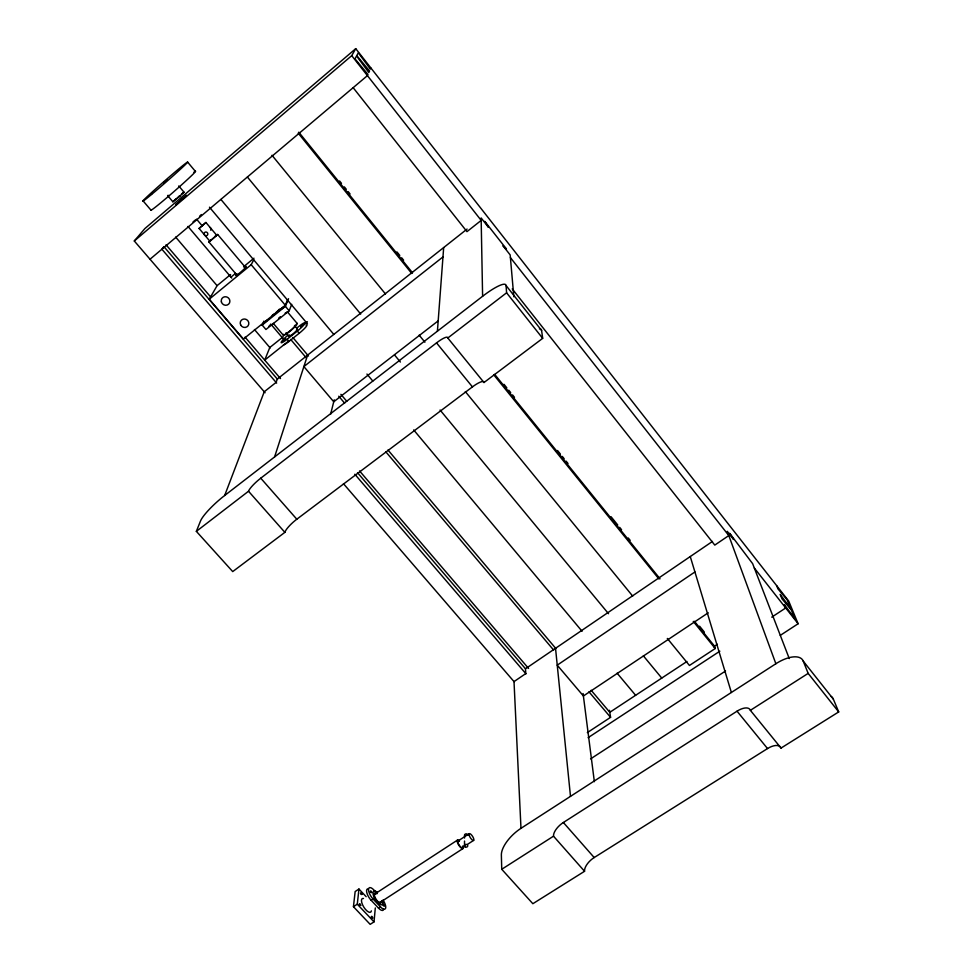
<?xml version="1.0" encoding="UTF-8"?>
<svg xmlns="http://www.w3.org/2000/svg" width="973" height="973" viewBox="0 0 973 973"><rect width="100%" height="100%" fill="white"/><g stroke="black" fill="none" stroke-linecap="round" stroke-linejoin="round"><path stroke-width="1.46" d="M464.486 845.573L464.535 841.061M464.559 838.045L464.583 835.029M437.412 331.185L443.676 247.568M366.164 896.692L358.952 889.042L355.157 891.536L353.442 906.702L370.166 924.35L374.021 921.869L375.31 907.931M374.021 921.869L357.286 904.185L358.952 889.042M330.577 414.364L334.226 399.806M215.191 236.111L217.648 234.457L208.94 242.022L237.193 275.42M274.581 456.945L307.602 355.109M208.94 242.022L210.849 239.893M224.666 495.5L482.608 296.279A29.64 5.862 -39.4 0 1 506.069 285.563L541.596 330.455L542.679 338.349L483.982 382.523A14.68 3.418 -39.5 0 0 472.44 386.889L296.814 519.217A13.975 3.174 -41.3 0 0 284.87 532.353L232.717 571.589L196.351 531.355L200.499 521.042A27.524 5.242 -41.6 0 1 224.666 495.5L264.242 391.766L276.089 382.401L277.317 379.056L467.089 229.056M263.926 321.102L262.187 325.079L265.945 329.494L289.163 310.813L291.705 304.354M262.187 325.079L285.405 306.361L288.531 298.675M230.601 274.544L217.088 285.673L209.268 299.197L243.408 339.054L285.32 305.254L287.509 299.854M370.895 68.001L370.397 69.107L358.307 52.81L356.763 55.607L369.533 70.98L368.84 72.513L356.568 55.972L354.987 58.854L367.952 74.447L367.417 75.626L150.024 259.232M209.268 299.197L251.192 264.705L253.807 259.73M265.106 392.764L134.298 240.988L351.727 55.656L355.741 48.65L788.677 600.998L798.115 623.754L780.285 635.369M268.682 326.466L270.786 324.775L270.129 325.128M216.736 235.308L209.9 241.243L199.064 228.424L205.911 222.464L216.736 235.308L215.909 235.709M163.379 247.264L161.883 249.222L276.66 383.07M178.764 185.952L184.006 192.168L179.604 196.364L172.89 201.8L167.636 195.597L168.22 195.281M172.89 201.8L175.918 198.82M134.298 240.988L144.88 228.558L355.741 48.65M287.181 311.774L286.451 312.491M285.636 312.722L285.211 313.306L286.159 312.722M177.05 198.127L180.114 195.549L178.546 196.777M201.35 214.559L199.526 216.347M211.044 239.845L209.9 241.243M195.5 219.898L193.031 221.917M230.966 277.147L235.563 273.352M243.615 266.724L253.965 258.198M181.464 194.028L184.006 192.168M283.289 336.719L269.801 347.507L264.705 360.107L288.312 341.292M296.826 328.071L299.052 326.296A9.085 1.301 -40.7 0 1 305.084 323.194A9.085 1.301 -40.7 0 1 297.312 331.1L287.096 339.261A9.049 1.289 -40.7 0 1 281.136 342.411A9.049 1.289 -40.7 0 1 288.105 335.053M305.157 323.486L307.383 321.722M283.471 344.953A9.049 1.301 -40.7 0 0 288.957 341.45L299.173 333.301A9.073 1.314 -40.7 0 0 305.838 327.013A9.073 1.314 -40.7 0 0 306.009 325.055M442.97 256.933L303.88 366.59L333.739 401.776L437.972 321.029M196.351 531.355L248.516 491.243A14.108 2.761 -41.3 0 1 260.752 478.193L436.536 342.885A14.814 2.98 -39.8 0 1 447.799 338.008L506.592 292.8L506.069 285.563M831.222 696.437A27.074 13.281 -35.9 0 1 833.362 699.173L838.702 711.92L781.039 748.079A13.525 6.738 -37 0 0 767.527 748.565L594.187 857.554A12.917 6.3 -41.5 0 0 584.554 871.285L532.851 903.71L501.74 869.278L501.363 855.072A25.468 11.457 -42.2 0 1 520.981 828.327L514.012 681.599L525.773 673.596L525.481 668.767L712.467 541.426M694.929 571.954L557.237 665.155L583.399 695.987L708.259 612.795M686.926 661.506L609.791 712.309L591.146 690.271M713.635 646.729L717.381 644.26M587.327 732.608L610.57 717.332L609.475 710.29M694.442 621.333L714.51 646.145L715.228 648.517L689.443 665.471L667.32 638.434M588.106 737.668L719.838 651.205M771.735 617.15L785.71 607.979L784.311 604.537L795.075 619.059L791.268 609.864L782.012 598.869L780.188 594.394L790.806 608.733L787.108 599.782L777.95 588.884L776.612 585.6M353.442 906.702L357.286 904.185M374.617 894.138L457.59 840.015M458.003 841L469.205 833.691M368.39 888.836A7.954 3.101 57.9 0 0 366.797 892.582A7.954 3.101 57.9 0 0 371.127 900.268L373.048 899.016L380.407 906.836A7.954 3.077 58 0 0 385.576 908.32A7.954 3.077 58 0 0 383.058 900.11M590.562 758.904L725.53 671.017M462.455 847.641L464.948 846.011M467.441 844.394L473.681 840.344M379.713 902.652L462.88 848.614M371.127 900.268L378.485 908.089L380.407 906.836M520.981 828.327L775.87 663.744A27.305 12.661 -36.3 0 1 803.224 661.093L833.362 699.173M501.74 869.278L553.503 836.184A13.026 6.008 -41.4 0 1 563.367 822.501L737.035 711.19A13.646 6.434 -37.3 0 1 750.365 710.339L808.162 673.389L803.224 661.093M199.1 228.485L205.911 222.464M376.04 892.253L373.973 890.052A7.954 3.101 57.9 0 0 368.524 889.2A7.954 3.101 57.9 0 0 373.048 899.016M248.516 491.243L284.87 532.353M553.503 836.184L584.554 871.285M260.752 478.193L296.814 519.217M563.367 822.501L594.187 857.554M343.469 483.703L514.097 681.708M354.817 474.228L525.992 673.839M166.03 244.795L210.484 296.741M245.05 337.144L280.516 378.582M359.572 470.956L528.57 668.427M163.878 246.619L277.487 379.251M357.505 472.671L525.444 668.731M175.663 237.084L217.028 285.6M254.452 329.506L270.202 347.993M143.14 200.973L151.046 210.229M292.8 337.461L308.502 356.033M340.878 394.333L346.777 401.29M387.996 450.037L555.814 648.48M285.916 332.973L288.835 336.427M290.672 339.407L306.373 357.955M338.75 396.206L344.637 403.163M385.855 451.849L553.649 650.086M588.981 691.827L610.57 717.332M287.096 339.261L288.957 341.45M273.231 323.316L283.435 335.369M187.971 226.429L231.781 278.096M270.725 324.021L284.359 340.1M217.648 234.457L245.853 267.903M294.478 325.578L297.397 329.044M297.312 331.1L299.173 333.301M196.558 219.168L202.408 226.077M209.463 207.188L307.456 323.827M251.192 264.705L285.32 305.254M285.405 306.361L289.163 310.813M287.862 312.394L297.106 323.377M220.944 199.477L333.861 334.493M366.955 374.058L372.805 381.039M413.683 429.932L582.085 631.282M617.125 673.182L635.624 695.294M187.546 162.005L195.354 171.333M247.434 177.086L360.691 314.048M394.576 355.011L400.389 362.041M440.076 410.034L608.514 613.708M643.36 655.838L661.762 678.084M271.99 155.279L385.49 293.992M419.156 335.138L424.921 342.192M465.325 391.572L632.693 596.108M436.536 342.885L472.44 386.889M737.035 711.19L767.527 748.565M447.799 338.008L483.982 382.523M750.365 710.339L781.039 748.079M298.2 133.143L411.761 273.486M493.822 374.909L658.916 578.935M693.275 621.394L715.228 648.517M339.577 180.978L341.487 183.338M344.357 186.889L346.266 189.249M348.176 191.62L350.085 193.98M396.923 251.91L399.794 255.449M401.703 257.821L403.613 260.18M503.99 384.311L506.848 387.85M508.77 390.222L510.679 392.581M512.589 394.941L514.498 397.312M557.517 450.511L560.387 454.05M562.297 456.422L564.206 458.782M566.116 461.141L568.025 463.513M611.044 516.712L617.733 524.982M619.643 527.342L621.565 529.713M628.254 537.984L630.163 540.343M699.575 626.186L704.318 632.061M298.772 132.182L412.503 272.793M494.698 374.398L660.035 578.801M353.15 87.667L466.967 231.647L481.185 220.409L351.727 55.656M512.224 288.884L714.778 545.099L728.813 535.564L510.411 257.602M506.592 292.8L542.679 338.349M808.162 673.389L838.702 711.92M754.33 568.037L798.115 623.754M789.261 658.575L752.64 563.659L729.677 533.313L733.642 539.468L727.257 531.343L775.87 663.744M690.258 556.544L731.368 692.472M583.082 693.542L594.357 781.684M555.534 648.286L570.494 796.364M513.829 296.789L510.168 254.914L502.956 245.731L506.459 249.015L484.761 221.37L488.446 227.244L481.136 217.952L482.608 296.279M296.534 329.251A5.656 0.803 -40.7 0 1 296.047 331.088A5.656 0.803 -40.7 0 1 290.197 335.94A5.656 0.803 -40.7 0 1 289.699 334.943M209.803 227.414A1.897 1.812 48.5 0 1 210.752 230.248M279.506 309.098A6.775 0.864 -40.8 0 1 276.052 312.418M274.702 313.549A6.775 0.864 -40.8 0 1 272.233 315.374M295.378 324.958A6.75 0.949 -40.7 0 1 291.608 329.47A6.75 0.949 -40.7 0 1 285.503 333.812M296.534 323.437A9.11 1.277 -40.7 0 1 290.659 330.723A9.11 1.277 -40.7 0 1 283.727 334.262M280.394 316.724A9.134 1.192 -40.8 0 1 278.57 318.268M244.332 267.441A6.981 0.669 -40.9 0 1 245.038 268.086A6.981 0.669 -40.9 0 1 237.582 274.556A6.981 0.669 -40.9 0 1 236.901 273.887M381.586 900.791A5.923 2.299 58 0 1 378.606 902.153A5.923 2.299 58 0 1 374.313 894.978A5.923 2.299 58 0 1 377.293 893.628M382.559 900.548A7.991 3.101 58 0 1 379.409 904.075A7.991 3.101 58 0 1 373.073 894.151A7.991 3.101 58 0 1 377.342 892.375M371.382 910.874A7.966 3.15 58.1 0 1 363.866 907.213A7.966 3.15 58.1 0 1 363.488 898.48M380.248 901.679A4.962 1.922 58 0 1 379.166 902.713M378.485 902.494A4.962 1.922 58 0 1 376.113 900.28M375.396 899.198A4.962 1.922 58 0 1 374.106 895.951M374.07 895.111A4.962 1.922 58 0 1 375.846 894.321M462.905 845.878A5.06 1.691 57.3 0 1 461.494 848.225A5.06 1.691 57.3 0 1 457.322 842.071A5.06 1.691 57.3 0 1 459.475 840.806M462.649 846.729A4.001 1.338 57.3 0 1 460.691 846.972A4.001 1.338 57.3 0 1 457.882 842.363A4.001 1.338 57.3 0 1 459.365 841.317M464.595 835.393A1.618 1.374 2.6 0 1 466.176 833.849A1.618 1.374 2.6 0 1 467.794 835.406M383.739 909.317A7.954 3.089 58 0 1 378.485 908.089M193.882 172.245A29.567 1.082 -41.1 0 1 175.627 190.112A29.567 1.082 -41.1 0 1 151.277 209.657M539.407 328.838A29.348 6.738 -39.1 0 1 541.596 330.455M283.666 306.957L281.465 308.867L283.666 306.957M267.04 320.36L264.851 322.258L267.04 320.36M371.698 892.533C369.29 892.861 370.64 888.58 371.698 892.533M384.213 905.887C381.744 906.033 383.265 901.983 384.213 905.887M372.659 918.013C370.154 918.196 371.722 914.061 372.659 918.013M360.691 905.364C358.149 905.522 359.767 901.424 360.691 905.364M361.847 894.479C359.341 894.601 360.934 890.599 361.847 894.479M285.551 338.762L283.386 340.586L285.551 338.762M186.354 195.378L175.687 204.695L186.354 195.378M302.944 324.897L300.754 326.709L302.944 324.897M167.015 180.029L163.707 182.936L167.015 180.029M204.135 234.177A1.922 1.824 47.8 0 0 207.2 235.357A1.922 1.824 47.8 0 0 206.556 232.146A1.922 1.824 47.8 0 0 204.135 234.177M240.647 324.921A4.379 4.172 34 0 0 248.103 325.76A4.379 4.172 34 0 0 244.831 319.022A4.379 4.172 34 0 0 240.647 324.921M221.37 301.873A4.415 4.196 38 0 0 228.594 304.208A4.415 4.196 38 0 0 226.733 296.947A4.415 4.196 38 0 0 221.37 301.873M469.181 835.308A4.014 1.314 57.2 0 0 473.352 840.465A4.014 1.314 57.2 0 0 471.796 835.272A4.014 1.314 57.2 0 0 469.181 835.308M465.118 846.863A1.63 1.387 2.7 0 0 467.733 845.963A1.63 1.387 2.7 0 0 465.471 844.479A1.63 1.387 2.7 0 0 465.118 846.863M151.569 194.442A29.628 0.876 -41.1 0 0 187.473 162.369A29.628 0.876 -41.1 0 0 157.103 187.607A29.628 0.876 -41.1 0 0 151.569 194.442"/></g></svg>
